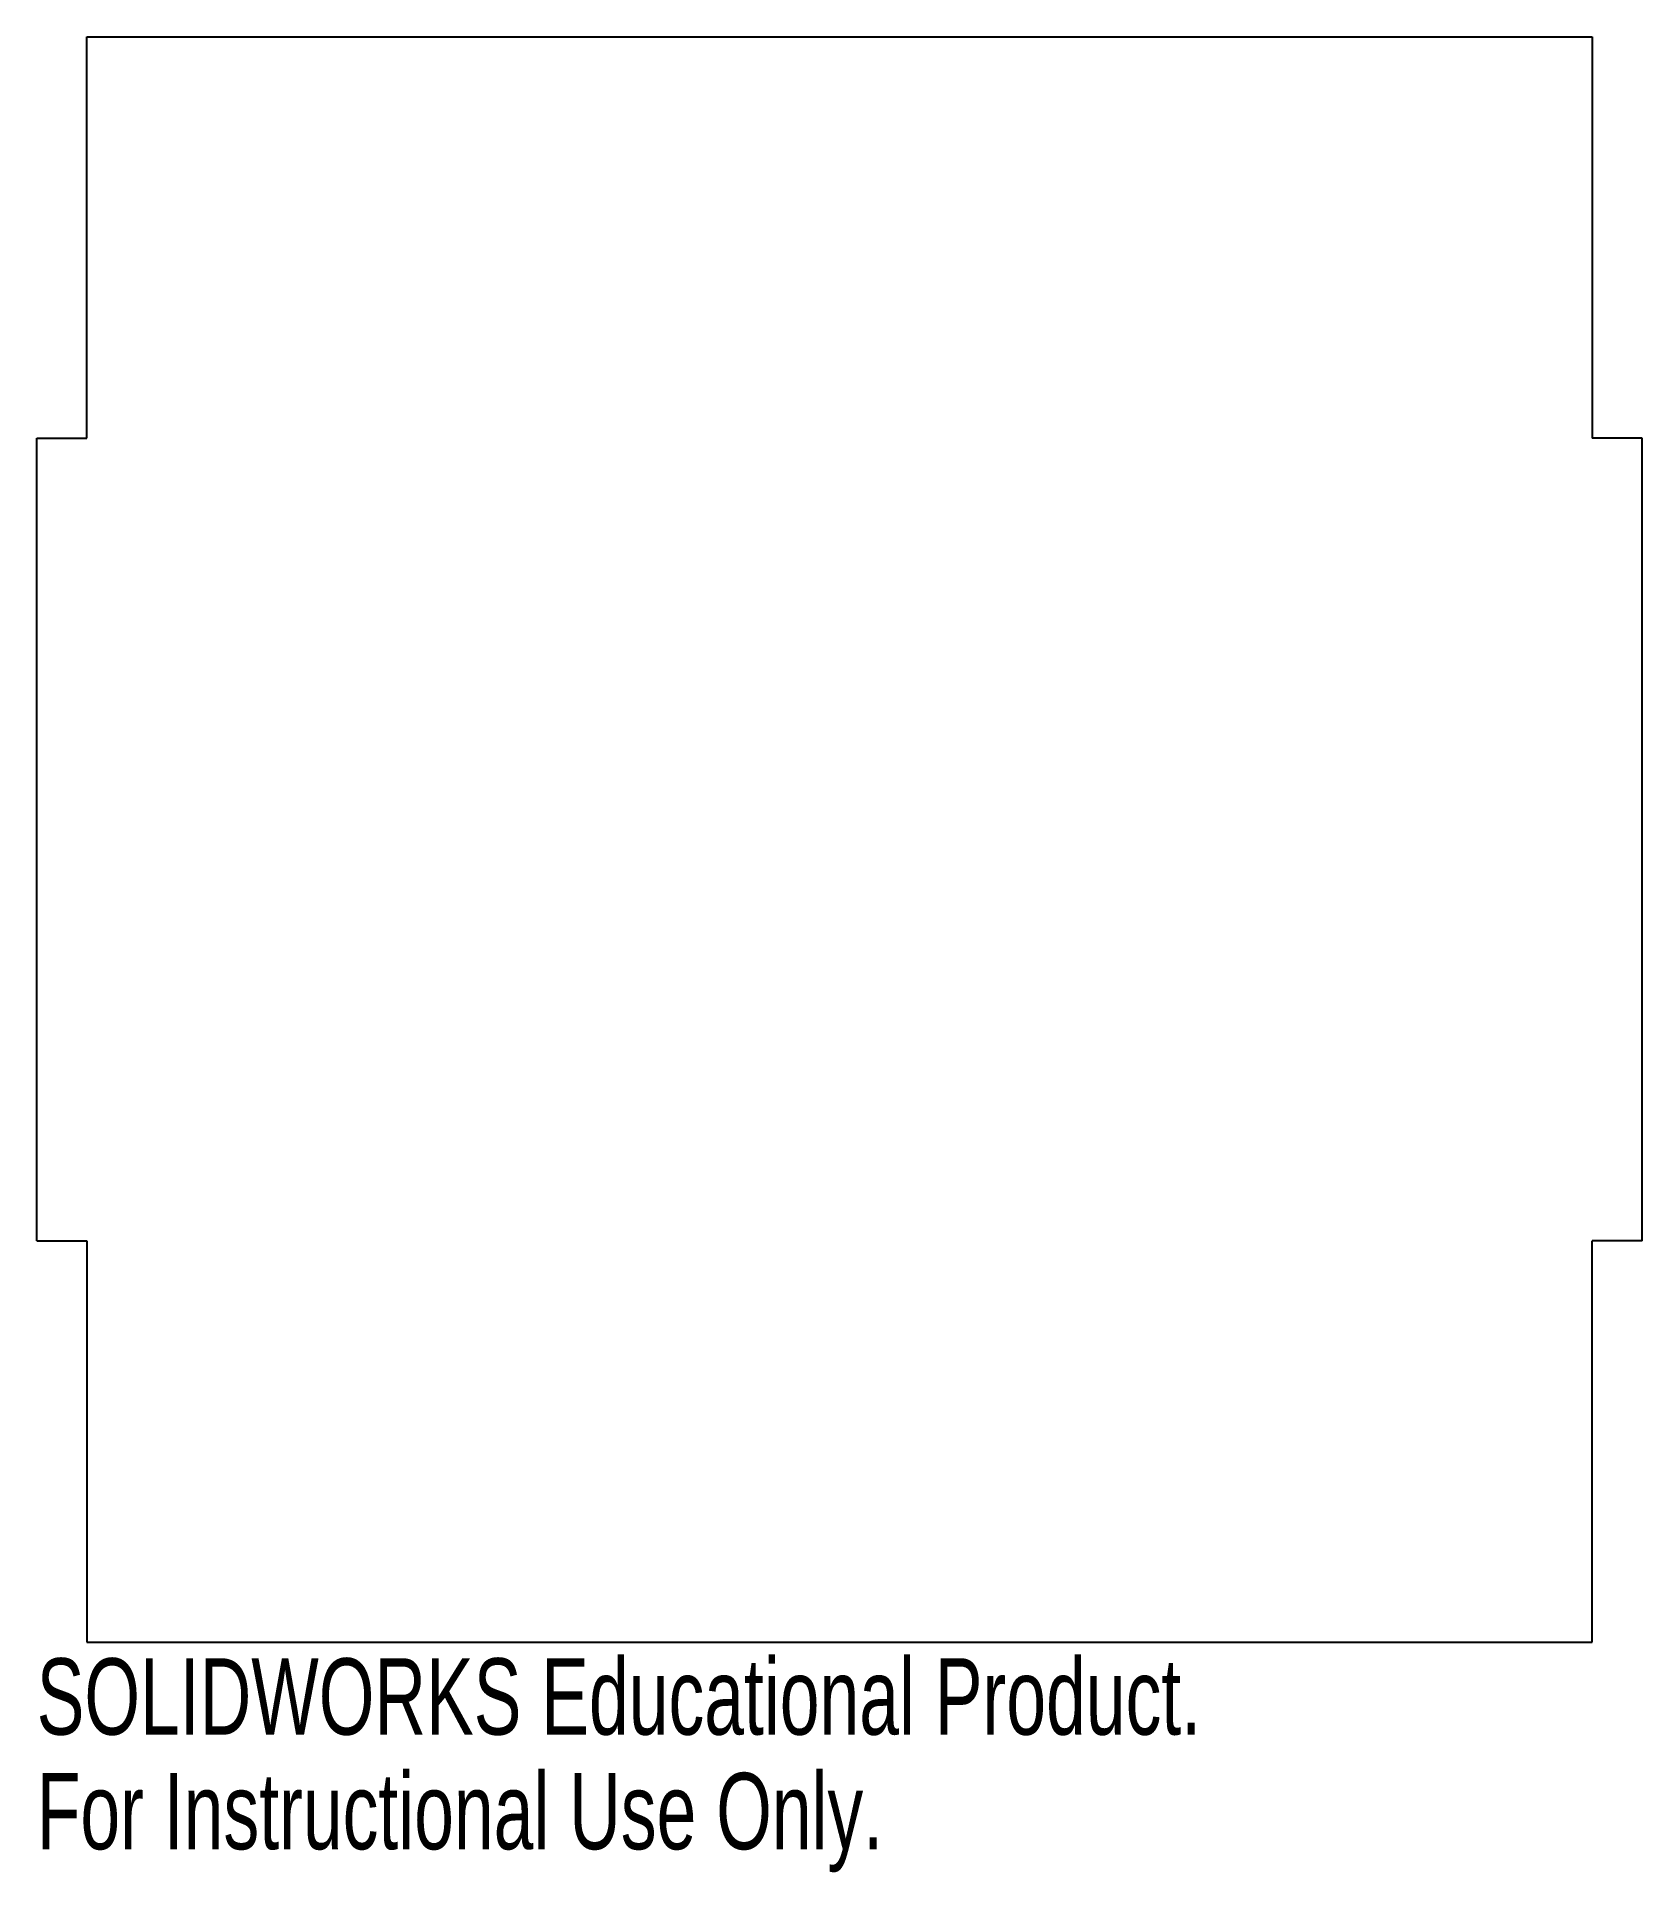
# Model space of a CAD drawing. Header units: inches. Extents: x -0.12 to 3.88, y -0.57 to 4.
import ezdxf

# ---------------------------------------------------------------- set-up
doc = ezdxf.new("R2010")
doc.units = ezdxf.units.IN
doc.header["$MEASUREMENT"] = 0
doc.styles.add('SLDTEXTSTYLE0', font='TXT', dxfattribs={"width": 0.7})

msp = doc.modelspace()

# ---------------------------------------------------------------- linework, layer by layer
at = {"color": 7, "linetype": 'Continuous', "lineweight": 25}
for p, q in [((0, 3), (0, 4)), ((0, 4), (3.75, 4)), ((3.75, 4), (3.75, 3)), ((-0.125, 1), (-0.125, 3)), ((-0.125, 3), (0, 3)), ((3.875, 3), (3.75, 3)), ((3.875, 1), (3.875, 3)), ((-0.125, 1), (0, 1)), ((0, 1), (0, 0)), ((3.875, 1), (3.75, 1)), ((3.75, 0), (3.75, 1)), ((0, 0), (3.75, 0))]:
    msp.add_line(p, q, dxfattribs=at)

# ---------------------------------------------------------------- texts
at = {"color": 7, "linetype": 'Continuous', "char_height": 0.1903, "attachment_point": 1, "style": 'SLDTEXTSTYLE0'}
for s, insert in [('SOLIDWORKS Educational Product.', (-0.125, -0.0401)), ('For Instructional Use Only.', (-0.125, -0.3256))]:
    msp.add_mtext(s, dxfattribs=dict(at, insert=insert))

doc.saveas('drawing.dxf')
